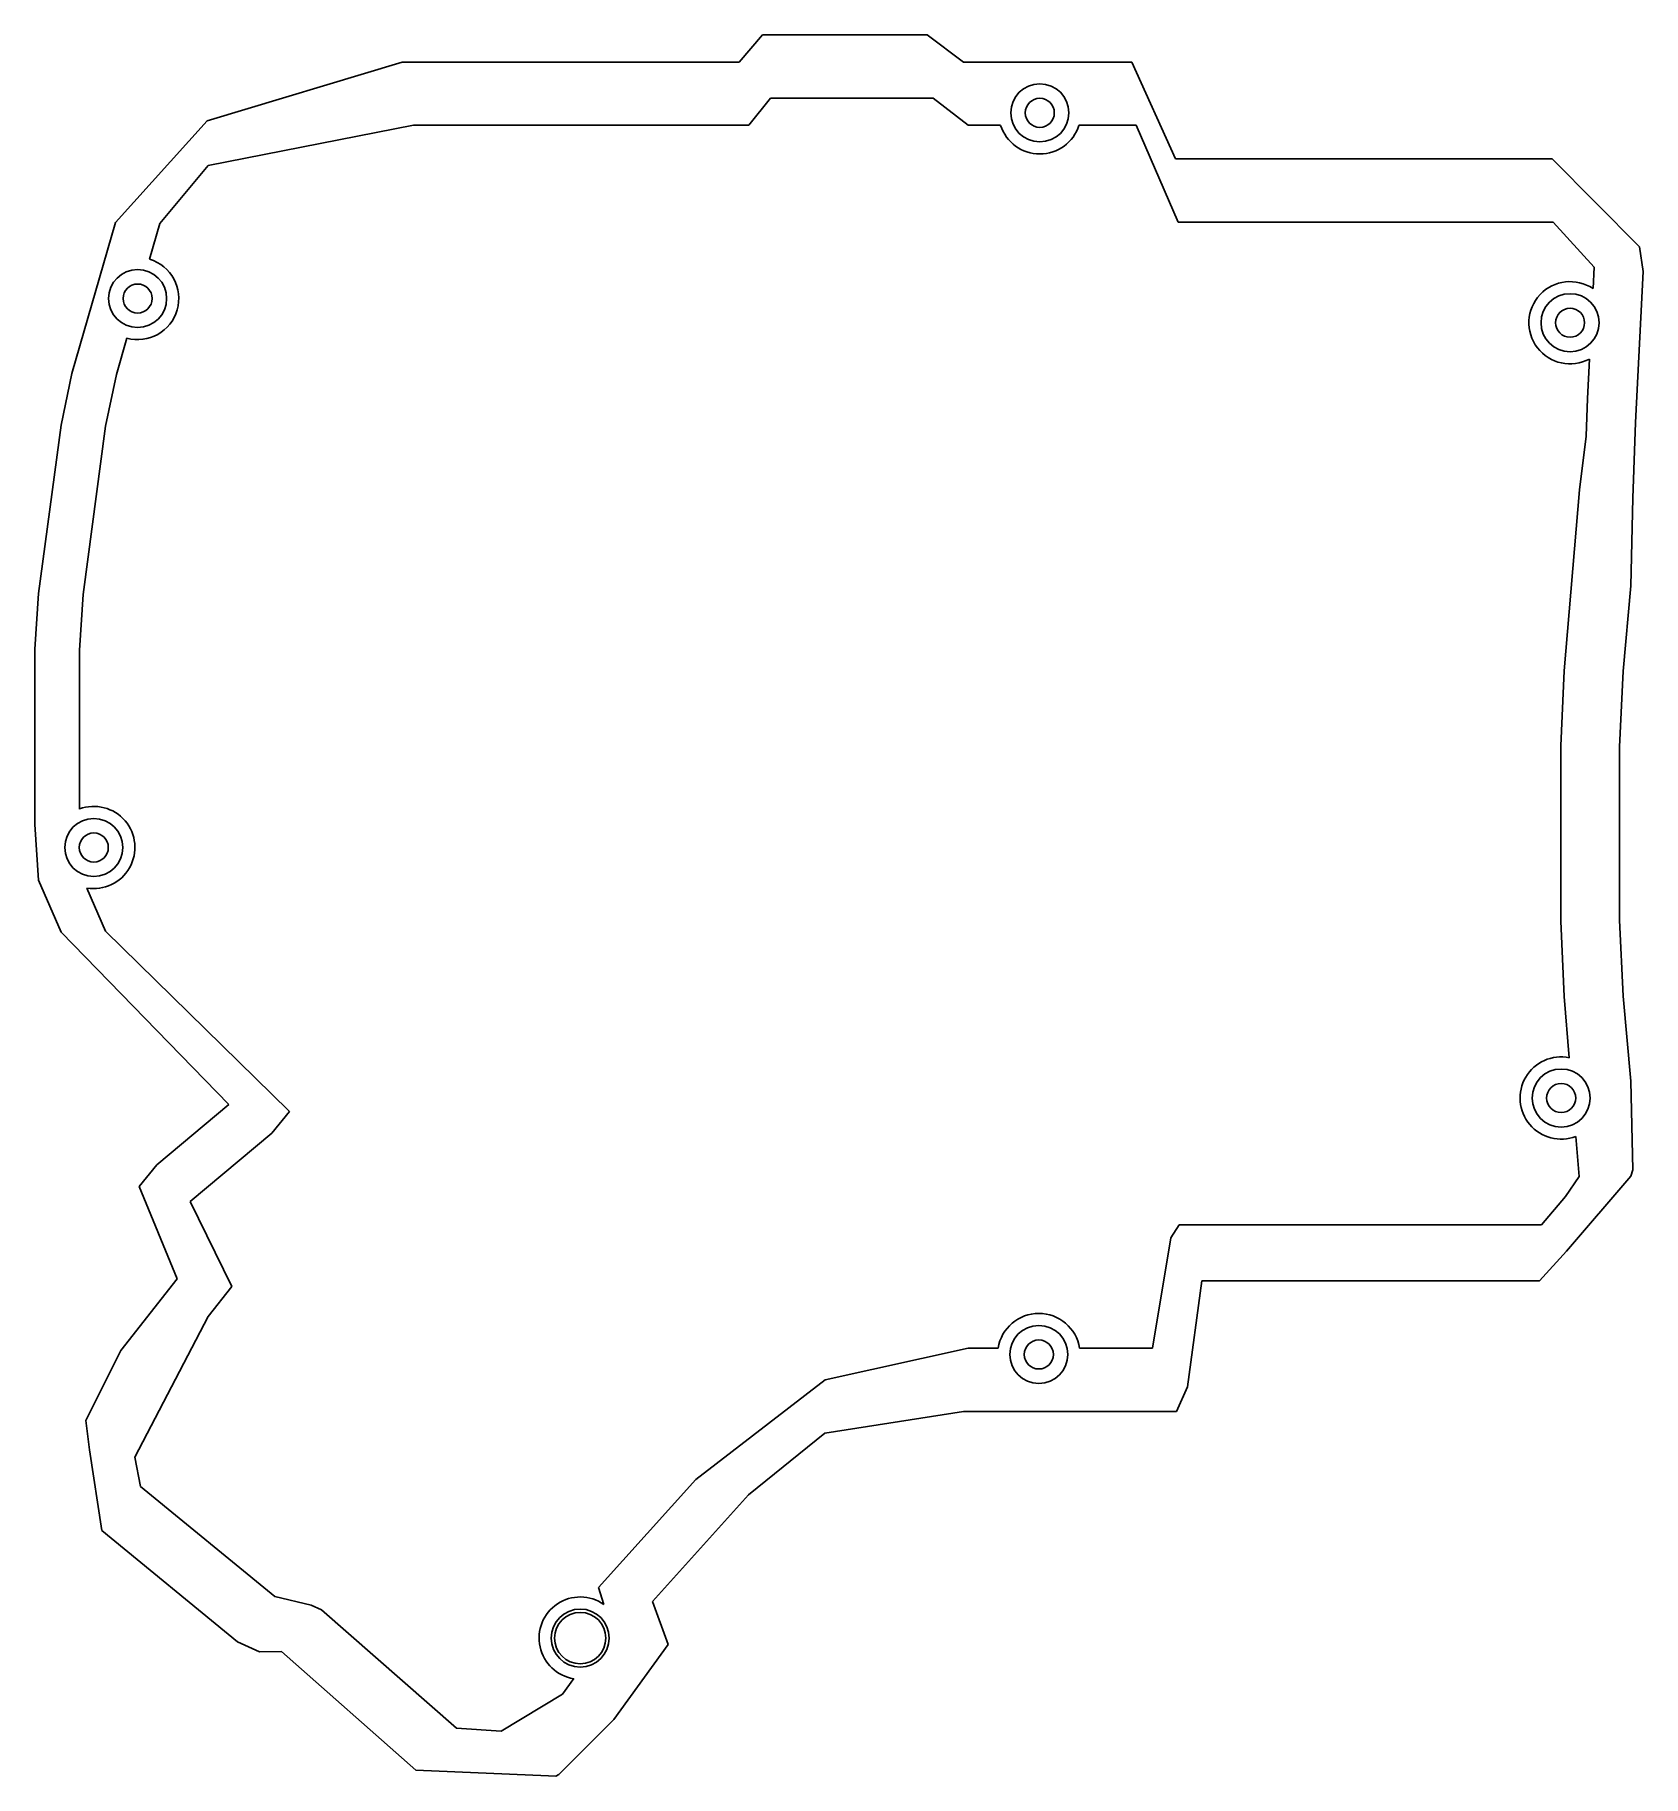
# Model space of a CAD drawing. Header units: millimetres. Extents: x -102 to 64, y -107 to 73.
import ezdxf

# ---------------------------------------------------------------- set-up
doc = ezdxf.new("R2010")
doc.units = ezdxf.units.MM

msp = doc.modelspace()

# ---------------------------------------------------------------- linework, layer by layer
for p, q in [((-29.53, 69.72, -5), (-27.13, 72.54, -5)), ((-29.53, 69.72), (-27.13, 72.54)), ((-29.53, 69.72, -5), (-27.13, 72.54, -5)), ((-29.53, 69.72), (-27.13, 72.54)), ((-27.13, 72.54, -5), (-10.12, 72.54, -5)), ((-27.13, 72.54, -5), (-27.13, 72.54)), ((-27.13, 72.54), (-10.12, 72.54)), ((-27.13, 72.54, -5), (-10.12, 72.54, -5)), ((-27.13, 72.54, -5), (-27.13, 72.54)), ((-27.13, 72.54), (-10.12, 72.54)), ((-6.34, 69.72, -5), (-10.12, 72.54, -5)), ((-6.34, 69.72, -5), (-10.12, 72.54, -5)), ((-10.12, 72.54, -5), (-10.12, 72.54)), ((-6.34, 69.72), (-10.12, 72.54)), ((-10.12, 72.54, -5), (-10.12, 72.54)), ((-6.34, 69.72), (-10.12, 72.54)), ((-64.34, 69.72, -5), (-84.49, 63.64, -5)), ((-64.34, 69.72, -5), (-84.49, 63.64, -5)), ((-64.34, 69.72), (-84.49, 63.64)), ((-64.34, 69.72), (-84.49, 63.64)), ((-64.34, 69.72, -5), (-29.53, 69.72, -5)), ((-64.34, 69.72, -5), (-64.34, 69.72)), ((-64.34, 69.72, -5), (-64.34, 69.72)), ((-64.34, 69.72), (-29.53, 69.72)), ((-64.34, 69.72, -5), (-29.53, 69.72, -5)), ((-64.34, 69.72), (-29.53, 69.72)), ((-29.53, 69.72, -5), (-29.53, 69.72)), ((-29.53, 69.72, -5), (-29.53, 69.72)), ((11.05, 69.72, -5), (-6.34, 69.72, -5)), ((11.05, 69.72, -5), (-6.34, 69.72, -5)), ((-6.34, 69.72, -5), (-6.34, 69.72)), ((11.05, 69.72), (-6.34, 69.72)), ((-6.34, 69.72, -5), (-6.34, 69.72)), ((11.05, 69.72), (-6.34, 69.72)), ((15.56, 59.72, -5), (11.05, 69.72, -5)), ((15.56, 59.72, -5), (11.05, 69.72, -5)), ((11.05, 69.72, -5), (11.05, 69.72)), ((15.56, 59.72), (11.05, 69.72)), ((11.05, 69.72, -5), (11.05, 69.72)), ((15.56, 59.72), (11.05, 69.72)), ((-26.31, 66.01), (-28.54, 63.19)), ((-26.31, 66.01, -2), (-28.54, 63.19, -2)), ((-26.31, 66.01), (-28.54, 63.19)), ((-26.31, 66.01, -2), (-28.54, 63.19, -2)), ((-26.31, 66.01), (-9.49, 66.01)), ((-26.31, 66.01, -2), (-9.49, 66.01, -2)), ((-26.31, 66.01), (-9.49, 66.01)), ((-26.31, 66.01, -2), (-26.31, 66.01)), ((-26.31, 66.01, -2), (-26.31, 66.01)), ((-26.31, 66.01, -2), (-9.49, 66.01, -2)), ((-5.89, 63.19), (-9.49, 66.01)), ((-5.89, 63.19, -2), (-9.49, 66.01, -2)), ((-5.89, 63.19), (-9.49, 66.01)), ((-9.49, 66.01, -2), (-9.49, 66.01)), ((-9.49, 66.01, -2), (-9.49, 66.01)), ((-5.89, 63.19, -2), (-9.49, 66.01, -2)), ((-93.99, 53.14, -5), (-84.49, 63.64, -5)), ((-93.99, 53.14), (-84.49, 63.64)), ((-93.99, 53.14, -5), (-84.49, 63.64, -5)), ((-93.99, 53.14), (-84.49, 63.64)), ((-84.49, 63.64, -5), (-84.49, 63.64)), ((-84.49, 63.64, -5), (-84.49, 63.64)), ((-63.2, 63.19), (-84.39, 59.04)), ((-63.2, 63.19, -2), (-84.39, 59.04, -2)), ((-63.2, 63.19), (-84.39, 59.04)), ((-63.2, 63.19, -2), (-84.39, 59.04, -2)), ((-28.54, 63.19), (-63.2, 63.19)), ((-28.54, 63.19, -2), (-63.2, 63.19, -2)), ((-28.54, 63.19), (-63.2, 63.19)), ((-63.2, 63.19, -2), (-63.2, 63.19)), ((-63.2, 63.19, -2), (-63.2, 63.19)), ((-28.54, 63.19, -2), (-63.2, 63.19, -2)), ((-28.54, 63.19, -2), (-28.54, 63.19)), ((-28.54, 63.19, -2), (-28.54, 63.19)), ((-5.89, 63.19), (-2.52, 63.19)), ((-5.89, 63.19, -2), (-2.52, 63.19, -2)), ((-5.89, 63.19), (-2.52, 63.19)), ((-5.89, 63.19, -2), (-5.89, 63.19)), ((-5.89, 63.19, -2), (-5.89, 63.19)), ((-5.89, 63.19, -2), (-2.52, 63.19, -2)), ((-2.52, 63.19, -2), (-2.52, 63.19)), ((-2.52, 63.19, -2), (-2.52, 63.19)), ((3.03, 64.48, -3.75), (3.03, 64.48)), ((3.03, 64.48, -3.75), (3.03, 64.48)), ((4.53, 64.48, -5), (4.53, 64.48, -3.75)), ((4.53, 64.48, -5), (4.53, 64.48, -3.75)), ((5.57, 63.19), (11.47, 63.19)), ((5.57, 63.19, -2), (11.47, 63.19, -2)), ((5.57, 63.19), (11.47, 63.19)), ((5.57, 63.19, -2), (5.57, 63.19)), ((5.57, 63.19, -2), (5.57, 63.19)), ((5.57, 63.19, -2), (11.47, 63.19, -2)), ((15.83, 53.19), (11.47, 63.19)), ((15.83, 53.19, -2), (11.47, 63.19, -2)), ((15.83, 53.19), (11.47, 63.19)), ((11.47, 63.19, -2), (11.47, 63.19)), ((11.47, 63.19, -2), (11.47, 63.19)), ((15.83, 53.19, -2), (11.47, 63.19, -2)), ((15.56, 59.72, -5), (54.48, 59.72, -5)), ((15.56, 59.72, -5), (15.56, 59.72)), ((15.56, 59.72), (54.48, 59.72)), ((15.56, 59.72, -5), (54.48, 59.72, -5)), ((15.56, 59.72, -5), (15.56, 59.72)), ((15.56, 59.72), (54.48, 59.72)), ((54.48, 59.72, -5), (63.49, 50.63, -5)), ((54.48, 59.72, -5), (54.48, 59.72)), ((54.48, 59.72), (63.49, 50.63)), ((54.48, 59.72, -5), (63.49, 50.63, -5)), ((54.48, 59.72, -5), (54.48, 59.72)), ((54.48, 59.72), (63.49, 50.63)), ((-89.39, 53.04), (-84.39, 59.04)), ((-89.39, 53.04, -2), (-84.39, 59.04, -2)), ((-89.39, 53.04), (-84.39, 59.04)), ((-89.39, 53.04, -2), (-84.39, 59.04, -2)), ((-84.39, 59.04, -2), (-84.39, 59.04)), ((-84.39, 59.04, -2), (-84.39, 59.04)), ((-93.99, 53.14, -5), (-98.49, 37.55, -5)), ((-93.99, 53.14, -5), (-98.49, 37.55, -5)), ((-93.99, 53.14), (-98.49, 37.55)), ((-93.99, 53.14), (-98.49, 37.55)), ((-93.99, 53.14, -5), (-93.99, 53.14)), ((-93.99, 53.14, -5), (-93.99, 53.14)), ((-90.46, 49.36), (-89.39, 53.04)), ((-90.46, 49.36, -2), (-89.39, 53.04, -2)), ((-90.46, 49.36), (-89.39, 53.04)), ((-90.46, 49.36, -2), (-89.39, 53.04, -2)), ((-89.39, 53.04, -2), (-89.39, 53.04)), ((-89.39, 53.04, -2), (-89.39, 53.04)), ((15.83, 53.19), (54.57, 53.19)), ((15.83, 53.19, -2), (54.57, 53.19, -2)), ((15.83, 53.19), (54.57, 53.19)), ((15.83, 53.19, -2), (15.83, 53.19)), ((15.83, 53.19, -2), (15.83, 53.19)), ((15.83, 53.19, -2), (54.57, 53.19, -2)), ((58.8, 48.53), (54.57, 53.19)), ((58.8, 48.53, -2), (54.57, 53.19, -2)), ((58.8, 48.53), (54.57, 53.19)), ((54.57, 53.19, -2), (54.57, 53.19)), ((54.57, 53.19, -2), (54.57, 53.19)), ((58.8, 48.53, -2), (54.57, 53.19, -2)), ((63.87, 48.08, -5), (63.49, 50.63, -5)), ((63.87, 48.08, -5), (63.49, 50.63, -5)), ((63.49, 50.63, -5), (63.49, 50.63)), ((63.87, 48.08), (63.49, 50.63)), ((63.49, 50.63, -5), (63.49, 50.63)), ((63.87, 48.08), (63.49, 50.63)), ((-90.46, 49.36, -2), (-90.46, 49.36)), ((-90.46, 49.36, -2), (-90.46, 49.36)), ((58.69, 46.32), (58.8, 48.53)), ((58.69, 46.32, -2), (58.8, 48.53, -2)), ((58.69, 46.32), (58.8, 48.53)), ((58.69, 46.32, -2), (58.8, 48.53, -2)), ((58.8, 48.53, -2), (58.8, 48.53)), ((58.8, 48.53, -2), (58.8, 48.53)), ((63.87, 48.08, -5), (63.09, 32.49, -5)), ((63.87, 48.08), (63.09, 32.49)), ((63.87, 48.08, -5), (63.09, 32.49, -5)), ((63.87, 48.08), (63.09, 32.49)), ((63.87, 48.08, -5), (63.87, 48.08)), ((63.87, 48.08, -5), (63.87, 48.08)), ((-90.19, 45.29, -3.75), (-90.19, 45.29)), ((-90.19, 45.29, -3.75), (-90.19, 45.29)), ((-88.69, 45.29, -5), (-88.69, 45.29, -3.75)), ((-88.69, 45.29, -5), (-88.69, 45.29, -3.75)), ((58.69, 46.32, -2), (58.69, 46.32)), ((58.69, 46.32, -2), (58.69, 46.32)), ((57.82, 42.79, -3.75), (57.82, 42.79)), ((57.82, 42.79, -3.75), (57.82, 42.79)), ((59.32, 42.79, -5), (59.32, 42.79, -3.75)), ((59.32, 42.79, -5), (59.32, 42.79, -3.75)), ((-93.89, 37.45), (-92.81, 41.19)), ((-93.89, 37.45, -2), (-92.81, 41.19, -2)), ((-93.89, 37.45), (-92.81, 41.19)), ((-93.89, 37.45, -2), (-92.81, 41.19, -2)), ((-92.81, 41.19, -2), (-92.81, 41.19)), ((-92.81, 41.19, -2), (-92.81, 41.19)), ((58.12, 34.95), (58.32, 39.04)), ((58.12, 34.95, -2), (58.32, 39.04, -2)), ((58.12, 34.95), (58.32, 39.04)), ((58.12, 34.95, -2), (58.32, 39.04, -2)), ((58.32, 39.04, -2), (58.32, 39.04)), ((58.32, 39.04, -2), (58.32, 39.04)), ((-98.49, 37.55, -5), (-99.6, 32.19, -5)), ((-98.49, 37.55, -5), (-99.6, 32.19, -5)), ((-98.49, 37.55), (-99.6, 32.19)), ((-98.49, 37.55), (-99.6, 32.19)), ((-98.49, 37.55, -5), (-98.49, 37.55)), ((-98.49, 37.55, -5), (-98.49, 37.55)), ((-95, 32.09), (-93.89, 37.45)), ((-95, 32.09, -2), (-93.89, 37.45, -2)), ((-95, 32.09), (-93.89, 37.45)), ((-95, 32.09, -2), (-93.89, 37.45, -2)), ((-93.89, 37.45, -2), (-93.89, 37.45)), ((-93.89, 37.45, -2), (-93.89, 37.45)), ((58.12, 34.95), (57.98, 31.07)), ((58.12, 34.95, -2), (57.98, 31.07, -2)), ((58.12, 34.95), (57.98, 31.07)), ((58.12, 34.95, -2), (57.98, 31.07, -2)), ((58.12, 34.95, -2), (58.12, 34.95)), ((58.12, 34.95, -2), (58.12, 34.95)), ((63.09, 32.49, -5), (62.81, 24.65, -5)), ((63.09, 32.49), (62.81, 24.65)), ((63.09, 32.49, -5), (62.81, 24.65, -5)), ((63.09, 32.49), (62.81, 24.65)), ((63.09, 32.49, -5), (63.09, 32.49)), ((63.09, 32.49, -5), (63.09, 32.49)), ((-99.6, 32.19, -5), (-101.93, 14.8, -5)), ((-99.6, 32.19, -5), (-101.93, 14.8, -5)), ((-99.6, 32.19), (-101.93, 14.8)), ((-99.6, 32.19), (-101.93, 14.8)), ((-99.6, 32.19, -5), (-99.6, 32.19)), ((-99.6, 32.19, -5), (-99.6, 32.19)), ((-97.33, 14.7), (-95, 32.09)), ((-97.33, 14.7, -2), (-95, 32.09, -2)), ((-97.33, 14.7), (-95, 32.09)), ((-97.33, 14.7, -2), (-95, 32.09, -2)), ((-95, 32.09, -2), (-95, 32.09)), ((-95, 32.09, -2), (-95, 32.09)), ((57.98, 31.07), (57.28, 25.53)), ((57.98, 31.07, -2), (57.28, 25.53, -2)), ((57.98, 31.07), (57.28, 25.53)), ((57.98, 31.07, -2), (57.28, 25.53, -2)), ((57.98, 31.07, -2), (57.98, 31.07)), ((57.98, 31.07, -2), (57.98, 31.07)), ((55.7, 6.83), (57.28, 25.53)), ((55.7, 6.83, -2), (57.28, 25.53, -2)), ((55.7, 6.83), (57.28, 25.53)), ((55.7, 6.83, -2), (57.28, 25.53, -2)), ((57.28, 25.53, -2), (57.28, 25.53)), ((57.28, 25.53, -2), (57.28, 25.53)), ((62.59, 15.6, -5), (62.81, 24.65, -5)), ((62.59, 15.6, -5), (62.81, 24.65, -5)), ((62.59, 15.6), (62.81, 24.65)), ((62.59, 15.6), (62.81, 24.65)), ((62.81, 24.65, -5), (62.81, 24.65)), ((62.81, 24.65, -5), (62.81, 24.65)), ((-102.31, 9.05, -5), (-101.93, 14.8, -5)), ((-102.31, 9.05), (-101.93, 14.8)), ((-102.31, 9.05, -5), (-101.93, 14.8, -5)), ((-102.31, 9.05), (-101.93, 14.8)), ((-101.93, 14.8, -5), (-101.93, 14.8)), ((-101.93, 14.8, -5), (-101.93, 14.8)), ((-97.71, 8.95), (-97.33, 14.7)), ((-97.71, 8.95, -2), (-97.33, 14.7, -2)), ((-97.71, 8.95), (-97.33, 14.7)), ((-97.71, 8.95, -2), (-97.33, 14.7, -2)), ((-97.33, 14.7, -2), (-97.33, 14.7)), ((-97.33, 14.7, -2), (-97.33, 14.7)), ((61.8, 6.79, -5), (62.59, 15.6, -5)), ((61.8, 6.79, -5), (62.59, 15.6, -5)), ((61.8, 6.79), (62.59, 15.6)), ((61.8, 6.79), (62.59, 15.6)), ((62.59, 15.6, -5), (62.59, 15.6)), ((62.59, 15.6, -5), (62.59, 15.6)), ((-102.31, 9.05, -5), (-102.31, -9.05, -5)), ((-102.31, 9.05, -5), (-102.31, 9.05)), ((-102.31, 9.05, -5), (-102.31, -9.05, -5)), ((-102.31, 9.05), (-102.31, -9.05)), ((-102.31, 9.05, -5), (-102.31, 9.05)), ((-102.31, 9.05), (-102.31, -9.05)), ((-97.71, -7.47), (-97.71, 8.95)), ((-97.71, 8.95, -2), (-97.71, 8.95)), ((-97.71, -7.47, -2), (-97.71, 8.95, -2)), ((-97.71, 8.95, -2), (-97.71, 8.95)), ((-97.71, -7.47), (-97.71, 8.95)), ((-97.71, -7.47, -2), (-97.71, 8.95, -2)), ((55.7, 6.83), (55.37, -0.95)), ((55.7, 6.83, -2), (55.37, -0.95, -2)), ((55.7, 6.83), (55.37, -0.95)), ((55.7, 6.83, -2), (55.37, -0.95, -2)), ((55.7, 6.83, -2), (55.7, 6.83)), ((55.7, 6.83, -2), (55.7, 6.83)), ((61.44, -1.05, -5), (61.8, 6.79, -5)), ((61.44, -1.05, -5), (61.8, 6.79, -5)), ((61.44, -1.05), (61.8, 6.79)), ((61.44, -1.05), (61.8, 6.79)), ((61.8, 6.79, -5), (61.8, 6.79)), ((61.8, 6.79, -5), (61.8, 6.79)), ((55.37, -19.05), (55.37, -0.95)), ((55.37, -19.05, -2), (55.37, -0.95, -2)), ((55.37, -19.05), (55.37, -0.95)), ((55.37, -0.95, -2), (55.37, -0.95)), ((55.37, -0.95, -2), (55.37, -0.95)), ((55.37, -19.05, -2), (55.37, -0.95, -2)), ((61.44, -1.05, -5), (61.44, -18.95, -5)), ((61.44, -1.05, -5), (61.44, -1.05)), ((61.44, -1.05), (61.44, -18.95)), ((61.44, -1.05, -5), (61.44, -18.95, -5)), ((61.44, -1.05, -5), (61.44, -1.05)), ((61.44, -1.05), (61.44, -18.95)), ((-97.71, -7.47, -2), (-97.71, -7.47)), ((-97.71, -7.47, -2), (-97.71, -7.47)), ((-102.31, -9.05, -5), (-101.93, -14.8, -5)), ((-102.31, -9.05, -5), (-102.31, -9.05)), ((-102.31, -9.05, -5), (-101.93, -14.8, -5)), ((-102.31, -9.05), (-101.93, -14.8)), ((-102.31, -9.05, -5), (-102.31, -9.05)), ((-102.31, -9.05), (-101.93, -14.8)), ((-94.72, -11.44, -3.75), (-94.72, -11.44)), ((-94.72, -11.44, -3.75), (-94.72, -11.44)), ((-93.22, -11.44, -5), (-93.22, -11.44, -3.75)), ((-93.22, -11.44, -5), (-93.22, -11.44, -3.75)), ((-101.93, -14.8, -5), (-99.6, -20.19, -5)), ((-101.93, -14.8, -5), (-101.93, -14.8)), ((-101.93, -14.8, -5), (-99.6, -20.19, -5)), ((-101.93, -14.8), (-99.6, -20.19)), ((-101.93, -14.8, -5), (-101.93, -14.8)), ((-101.93, -14.8), (-99.6, -20.19)), ((-95, -20.09), (-96.93, -15.63)), ((-96.93, -15.63, -2), (-96.93, -15.63)), ((-95, -20.09, -2), (-96.93, -15.63, -2)), ((-96.93, -15.63, -2), (-96.93, -15.63)), ((-95, -20.09), (-96.93, -15.63)), ((-95, -20.09, -2), (-96.93, -15.63, -2)), ((55.37, -19.05), (55.7, -26.83)), ((55.37, -19.05, -2), (55.7, -26.83, -2)), ((55.37, -19.05), (55.7, -26.83)), ((55.37, -19.05, -2), (55.37, -19.05)), ((55.37, -19.05, -2), (55.37, -19.05)), ((55.37, -19.05, -2), (55.7, -26.83, -2)), ((61.8, -26.79, -5), (61.44, -18.95, -5)), ((61.8, -26.79, -5), (61.44, -18.95, -5)), ((61.44, -18.95, -5), (61.44, -18.95)), ((61.8, -26.79), (61.44, -18.95)), ((61.44, -18.95, -5), (61.44, -18.95)), ((61.8, -26.79), (61.44, -18.95)), ((-99.6, -20.19, -5), (-82.28, -38.01, -5)), ((-99.6, -20.19, -5), (-99.6, -20.19)), ((-99.6, -20.19, -5), (-82.28, -38.01, -5)), ((-99.6, -20.19), (-82.28, -38.01)), ((-99.6, -20.19, -5), (-99.6, -20.19)), ((-99.6, -20.19), (-82.28, -38.01)), ((-76.08, -38.65), (-95, -20.09)), ((-95, -20.09, -2), (-95, -20.09)), ((-76.08, -38.65, -2), (-95, -20.09, -2)), ((-95, -20.09, -2), (-95, -20.09)), ((-76.08, -38.65), (-95, -20.09)), ((-76.08, -38.65, -2), (-95, -20.09, -2)), ((55.7, -26.83), (56.24, -33.16)), ((55.7, -26.83, -2), (56.24, -33.16, -2)), ((55.7, -26.83), (56.24, -33.16)), ((55.7, -26.83, -2), (55.7, -26.83)), ((55.7, -26.83, -2), (55.7, -26.83)), ((55.7, -26.83, -2), (56.24, -33.16, -2)), ((61.8, -26.79, -5), (62.59, -35.6, -5)), ((61.8, -26.79, -5), (61.8, -26.79)), ((61.8, -26.79), (62.59, -35.6)), ((61.8, -26.79, -5), (62.59, -35.6, -5)), ((61.8, -26.79, -5), (61.8, -26.79)), ((61.8, -26.79), (62.59, -35.6)), ((56.24, -33.16, -2), (56.24, -33.16)), ((56.24, -33.16, -2), (56.24, -33.16)), ((62.81, -44.75, -5), (62.59, -35.6, -5)), ((62.81, -44.75, -5), (62.59, -35.6, -5)), ((62.59, -35.6, -5), (62.59, -35.6)), ((62.81, -44.75), (62.59, -35.6)), ((62.59, -35.6, -5), (62.59, -35.6)), ((62.81, -44.75), (62.59, -35.6)), ((56.9, -37.33, -3.75), (56.9, -37.33)), ((56.9, -37.33, -3.75), (56.9, -37.33)), ((58.4, -37.33, -5), (58.4, -37.33, -3.75)), ((58.4, -37.33, -5), (58.4, -37.33, -3.75)), ((-89.7, -44.24, -5), (-82.28, -38.01, -5)), ((-89.7, -44.24), (-82.28, -38.01)), ((-89.7, -44.24, -5), (-82.28, -38.01, -5)), ((-89.7, -44.24), (-82.28, -38.01)), ((-82.28, -38.01, -5), (-82.28, -38.01)), ((-82.28, -38.01, -5), (-82.28, -38.01)), ((-77.84, -40.95), (-76.01, -38.72)), ((-77.84, -40.95, -2), (-76.01, -38.72, -2)), ((-77.84, -40.95), (-76.01, -38.72)), ((-77.84, -40.95, -2), (-76.01, -38.72, -2)), ((-76.01, -38.72), (-76.08, -38.65)), ((-76.08, -38.65, -2), (-76.08, -38.65)), ((-76.01, -38.72, -2), (-76.08, -38.65, -2)), ((-76.08, -38.65, -2), (-76.08, -38.65)), ((-76.01, -38.72), (-76.08, -38.65)), ((-76.01, -38.72, -2), (-76.08, -38.65, -2)), ((-76.01, -38.72, -2), (-76.01, -38.72)), ((-76.01, -38.72, -2), (-76.01, -38.72)), ((-77.84, -40.95), (-86.25, -48.01)), ((-77.84, -40.95, -2), (-86.25, -48.01, -2)), ((-77.84, -40.95), (-86.25, -48.01)), ((-77.84, -40.95, -2), (-86.25, -48.01, -2)), ((-77.84, -40.95, -2), (-77.84, -40.95)), ((-77.84, -40.95, -2), (-77.84, -40.95)), ((56.92, -41.29), (57.27, -45.43)), ((56.92, -41.29, -2), (57.27, -45.43, -2)), ((56.92, -41.29), (57.27, -45.43)), ((56.92, -41.29, -2), (56.92, -41.29)), ((56.92, -41.29, -2), (56.92, -41.29)), ((56.92, -41.29, -2), (57.27, -45.43, -2)), ((-91.53, -46.47, -5), (-89.7, -44.24, -5)), ((-91.53, -46.47), (-89.7, -44.24)), ((-91.53, -46.47, -5), (-89.7, -44.24, -5)), ((-91.53, -46.47), (-89.7, -44.24)), ((-89.7, -44.24, -5), (-89.7, -44.24)), ((-89.7, -44.24, -5), (-89.7, -44.24)), ((62.81, -44.75, -5), (62.59, -45.41, -5)), ((62.81, -44.75), (62.59, -45.41)), ((62.81, -44.75, -5), (62.59, -45.41, -5)), ((62.81, -44.75), (62.59, -45.41)), ((62.81, -44.75, -5), (62.81, -44.75)), ((62.81, -44.75, -5), (62.81, -44.75)), ((-91.53, -46.47, -5), (-87.6, -56, -5)), ((-91.53, -46.47, -5), (-91.53, -46.47)), ((-91.53, -46.47, -5), (-87.6, -56, -5)), ((-91.53, -46.47), (-87.6, -56)), ((-91.53, -46.47, -5), (-91.53, -46.47)), ((-91.53, -46.47), (-87.6, -56)), ((55.85, -47.49), (57.27, -45.43)), ((55.85, -47.49, -2), (57.27, -45.43, -2)), ((55.85, -47.49), (57.27, -45.43)), ((55.85, -47.49, -2), (57.27, -45.43, -2)), ((62.59, -45.41, -5), (55.95, -53.14, -5)), ((62.59, -45.41), (55.95, -53.14)), ((62.59, -45.41, -5), (55.95, -53.14, -5)), ((62.59, -45.41), (55.95, -53.14)), ((57.27, -45.43, -2), (57.27, -45.43)), ((57.27, -45.43, -2), (57.27, -45.43)), ((62.59, -45.41, -5), (62.59, -45.41)), ((62.59, -45.41, -5), (62.59, -45.41)), ((-81.97, -56.82), (-86.25, -48.01)), ((-86.25, -48.01, -2), (-86.25, -48.01)), ((-81.97, -56.82, -2), (-86.25, -48.01, -2)), ((-86.25, -48.01, -2), (-86.25, -48.01)), ((-81.97, -56.82), (-86.25, -48.01)), ((-81.97, -56.82, -2), (-86.25, -48.01, -2)), ((55.85, -47.49), (53.38, -50.45)), ((55.85, -47.49, -2), (53.38, -50.45, -2)), ((55.85, -47.49), (53.38, -50.45)), ((55.85, -47.49, -2), (53.38, -50.45, -2)), ((55.85, -47.49, -2), (55.85, -47.49)), ((55.85, -47.49, -2), (55.85, -47.49)), ((15.07, -51.77), (13.19, -63.19)), ((15.07, -51.77, -2), (13.19, -63.19, -2)), ((15.07, -51.77), (13.19, -63.19)), ((15.07, -51.77, -2), (13.19, -63.19, -2)), ((15.92, -50.45), (15.07, -51.77)), ((15.92, -50.45, -2), (15.07, -51.77, -2)), ((15.92, -50.45), (15.07, -51.77)), ((15.92, -50.45, -2), (15.07, -51.77, -2)), ((15.07, -51.77, -2), (15.07, -51.77)), ((15.07, -51.77, -2), (15.07, -51.77)), ((53.38, -50.45), (15.92, -50.45)), ((15.92, -50.45, -2), (15.92, -50.45)), ((53.38, -50.45, -2), (15.92, -50.45, -2)), ((15.92, -50.45, -2), (15.92, -50.45)), ((53.38, -50.45), (15.92, -50.45)), ((53.38, -50.45, -2), (15.92, -50.45, -2)), ((53.38, -50.45, -2), (53.38, -50.45)), ((53.38, -50.45, -2), (53.38, -50.45)), ((55.95, -53.14, -5), (53.15, -56.21, -5)), ((55.95, -53.14), (53.15, -56.21)), ((55.95, -53.14, -5), (53.15, -56.21, -5)), ((55.95, -53.14), (53.15, -56.21)), ((55.95, -53.14, -5), (55.95, -53.14)), ((55.95, -53.14, -5), (55.95, -53.14)), ((-87.6, -56, -5), (-93.41, -63.43, -5)), ((-87.6, -56, -5), (-93.41, -63.43, -5)), ((-87.6, -56), (-93.41, -63.43)), ((-87.6, -56), (-93.41, -63.43)), ((-87.6, -56, -5), (-87.6, -56)), ((-87.6, -56, -5), (-87.6, -56)), ((-81.97, -56.82), (-84.39, -59.92)), ((-81.97, -56.82, -2), (-84.39, -59.92, -2)), ((-81.97, -56.82), (-84.39, -59.92)), ((-81.97, -56.82, -2), (-84.39, -59.92, -2)), ((-81.97, -56.82, -2), (-81.97, -56.82)), ((-81.97, -56.82, -2), (-81.97, -56.82)), ((16.78, -67.17, -5), (18.26, -56.21, -5)), ((16.78, -67.17, -5), (18.26, -56.21, -5)), ((16.78, -67.17), (18.26, -56.21)), ((16.78, -67.17), (18.26, -56.21)), ((18.26, -56.21, -5), (53.15, -56.21, -5)), ((18.26, -56.21, -5), (18.26, -56.21)), ((18.26, -56.21, -5), (18.26, -56.21)), ((18.26, -56.21, -5), (53.15, -56.21, -5)), ((18.26, -56.21), (53.15, -56.21)), ((18.26, -56.21), (53.15, -56.21)), ((53.15, -56.21, -5), (53.15, -56.21)), ((53.15, -56.21, -5), (53.15, -56.21)), ((-84.39, -59.92), (-91.97, -74.45)), ((-84.39, -59.92, -2), (-91.97, -74.45, -2)), ((-84.39, -59.92), (-91.97, -74.45)), ((-84.39, -59.92, -2), (-91.97, -74.45, -2)), ((-84.39, -59.92, -2), (-84.39, -59.92)), ((-84.39, -59.92, -2), (-84.39, -59.92)), ((-97.04, -70.65, -5), (-93.41, -63.43, -5)), ((-97.04, -70.65), (-93.41, -63.43)), ((-97.04, -70.65, -5), (-93.41, -63.43, -5)), ((-97.04, -70.65), (-93.41, -63.43)), ((-93.41, -63.43, -5), (-93.41, -63.43)), ((-93.41, -63.43, -5), (-93.41, -63.43)), ((-20.65, -66.44), (-5.89, -63.19)), ((-20.65, -66.44, -2), (-5.89, -63.19, -2)), ((-20.65, -66.44), (-5.89, -63.19)), ((-20.65, -66.44, -2), (-5.89, -63.19, -2)), ((-5.89, -63.19), (-2.77, -63.19)), ((-5.89, -63.19, -2), (-5.89, -63.19)), ((-5.89, -63.19, -2), (-2.77, -63.19, -2)), ((-5.89, -63.19, -2), (-5.89, -63.19)), ((-5.89, -63.19), (-2.77, -63.19)), ((-5.89, -63.19, -2), (-2.77, -63.19, -2)), ((-2.77, -63.19, -2), (-2.77, -63.19)), ((-2.77, -63.19, -2), (-2.77, -63.19)), ((2.93, -63.83, -3.75), (2.93, -63.83)), ((2.93, -63.83, -3.75), (2.93, -63.83)), ((4.43, -63.83, -5), (4.43, -63.83, -3.75)), ((4.43, -63.83, -5), (4.43, -63.83, -3.75)), ((5.63, -63.19), (13.19, -63.19)), ((5.63, -63.19, -2), (5.63, -63.19)), ((5.63, -63.19, -2), (13.19, -63.19, -2)), ((5.63, -63.19, -2), (5.63, -63.19)), ((5.63, -63.19), (13.19, -63.19)), ((5.63, -63.19, -2), (13.19, -63.19, -2)), ((13.19, -63.19, -2), (13.19, -63.19)), ((13.19, -63.19, -2), (13.19, -63.19)), ((-20.65, -66.44), (-34.02, -76.76)), ((-20.65, -66.44, -2), (-34.02, -76.76, -2)), ((-20.65, -66.44), (-34.02, -76.76)), ((-20.65, -66.44, -2), (-34.02, -76.76, -2)), ((-20.65, -66.44, -2), (-20.65, -66.44)), ((-20.65, -66.44, -2), (-20.65, -66.44)), ((15.64, -69.72, -5), (16.78, -67.17, -5)), ((15.64, -69.72, -5), (16.78, -67.17, -5)), ((15.64, -69.72), (16.78, -67.17)), ((15.64, -69.72), (16.78, -67.17)), ((16.78, -67.17, -5), (16.78, -67.17)), ((16.78, -67.17, -5), (16.78, -67.17)), ((-20.7, -71.95, -5), (-6.34, -69.72, -5)), ((-20.7, -71.95, -5), (-6.34, -69.72, -5)), ((-20.7, -71.95), (-6.34, -69.72)), ((-20.7, -71.95), (-6.34, -69.72)), ((15.64, -69.72, -5), (-6.34, -69.72, -5)), ((-6.34, -69.72, -5), (-6.34, -69.72)), ((15.64, -69.72), (-6.34, -69.72)), ((-6.34, -69.72, -5), (-6.34, -69.72)), ((15.64, -69.72, -5), (-6.34, -69.72, -5)), ((15.64, -69.72), (-6.34, -69.72)), ((15.64, -69.72, -5), (15.64, -69.72)), ((15.64, -69.72, -5), (15.64, -69.72)), ((-97.04, -70.65, -5), (-96.67, -73.68, -5)), ((-97.04, -70.65, -5), (-97.04, -70.65)), ((-97.04, -70.65, -5), (-96.67, -73.68, -5)), ((-97.04, -70.65), (-96.67, -73.68)), ((-97.04, -70.65, -5), (-97.04, -70.65)), ((-97.04, -70.65), (-96.67, -73.68)), ((-28.56, -78.33, -5), (-20.7, -71.95, -5)), ((-28.56, -78.33, -5), (-20.7, -71.95, -5)), ((-28.56, -78.33), (-20.7, -71.95)), ((-28.56, -78.33), (-20.7, -71.95)), ((-20.7, -71.95, -5), (-20.7, -71.95)), ((-20.7, -71.95, -5), (-20.7, -71.95)), ((-96.67, -73.68, -5), (-95.38, -82.02, -5)), ((-96.67, -73.68, -5), (-96.67, -73.68)), ((-96.67, -73.68, -5), (-95.38, -82.02, -5)), ((-96.67, -73.68), (-95.38, -82.02)), ((-96.67, -73.68, -5), (-96.67, -73.68)), ((-96.67, -73.68), (-95.38, -82.02)), ((-91.97, -74.45), (-91.4, -77.47)), ((-91.97, -74.45, -2), (-91.97, -74.45)), ((-91.97, -74.45, -2), (-91.4, -77.47, -2)), ((-91.97, -74.45, -2), (-91.97, -74.45)), ((-91.97, -74.45), (-91.4, -77.47)), ((-91.97, -74.45, -2), (-91.4, -77.47, -2)), ((-34.02, -76.76), (-44.06, -87.91)), ((-34.02, -76.76, -2), (-44.06, -87.91, -2)), ((-34.02, -76.76), (-44.06, -87.91)), ((-34.02, -76.76, -2), (-44.06, -87.91, -2)), ((-34.02, -76.76, -2), (-34.02, -76.76)), ((-34.02, -76.76, -2), (-34.02, -76.76)), ((-91.4, -77.47), (-77.52, -88.84)), ((-91.4, -77.47, -2), (-91.4, -77.47)), ((-91.4, -77.47, -2), (-77.52, -88.84, -2)), ((-91.4, -77.47, -2), (-91.4, -77.47)), ((-91.4, -77.47), (-77.52, -88.84)), ((-91.4, -77.47, -2), (-77.52, -88.84, -2)), ((-38.49, -89.36, -5), (-28.56, -78.33, -5)), ((-38.49, -89.36, -5), (-28.56, -78.33, -5)), ((-38.49, -89.36), (-28.56, -78.33)), ((-38.49, -89.36), (-28.56, -78.33)), ((-28.56, -78.33, -5), (-28.56, -78.33)), ((-28.56, -78.33, -5), (-28.56, -78.33)), ((-95.38, -82.02, -5), (-81.37, -93.53, -5)), ((-95.38, -82.02, -5), (-95.38, -82.02)), ((-95.38, -82.02, -5), (-81.37, -93.53, -5)), ((-95.38, -82.02), (-81.37, -93.53)), ((-95.38, -82.02, -5), (-95.38, -82.02)), ((-95.38, -82.02), (-81.37, -93.53)), ((-43.52, -89.66), (-44.06, -87.91)), ((-43.52, -89.66, -2), (-44.06, -87.91, -2)), ((-43.52, -89.66), (-44.06, -87.91)), ((-44.06, -87.91, -2), (-44.06, -87.91)), ((-44.06, -87.91, -2), (-44.06, -87.91)), ((-43.52, -89.66, -2), (-44.06, -87.91, -2)), ((-77.52, -88.84), (-73.75, -89.74)), ((-77.52, -88.84, -2), (-77.52, -88.84)), ((-77.52, -88.84, -2), (-73.75, -89.74, -2)), ((-77.52, -88.84, -2), (-77.52, -88.84)), ((-77.52, -88.84), (-73.75, -89.74)), ((-77.52, -88.84, -2), (-73.75, -89.74, -2)), ((-73.75, -89.74), (-72.7, -90.23)), ((-73.75, -89.74, -2), (-73.75, -89.74)), ((-73.75, -89.74, -2), (-72.7, -90.23, -2)), ((-73.75, -89.74, -2), (-73.75, -89.74)), ((-73.75, -89.74), (-72.7, -90.23)), ((-73.75, -89.74, -2), (-72.7, -90.23, -2)), ((-43.52, -89.66, -2), (-43.52, -89.66)), ((-43.52, -89.66, -2), (-43.52, -89.66)), ((-38.49, -89.36, -5), (-36.86, -93.79, -5)), ((-38.49, -89.36, -5), (-38.49, -89.36)), ((-38.49, -89.36), (-36.86, -93.79)), ((-38.49, -89.36, -5), (-36.86, -93.79, -5)), ((-38.49, -89.36, -5), (-38.49, -89.36)), ((-38.49, -89.36), (-36.86, -93.79)), ((-58.75, -102.44), (-72.7, -90.23)), ((-72.7, -90.23, -2), (-72.7, -90.23)), ((-58.75, -102.44, -2), (-72.7, -90.23, -2)), ((-72.7, -90.23, -2), (-72.7, -90.23)), ((-58.75, -102.44), (-72.7, -90.23)), ((-58.75, -102.44, -2), (-72.7, -90.23, -2)), ((-79.1, -94.55, -5), (-81.37, -93.53, -5)), ((-79.1, -94.55), (-81.37, -93.53)), ((-81.37, -93.53, -5), (-81.37, -93.53)), ((-79.1, -94.55, -5), (-81.37, -93.53, -5)), ((-81.37, -93.53, -5), (-81.37, -93.53)), ((-79.1, -94.55), (-81.37, -93.53)), ((-43.31, -93.14, -3.75), (-43.31, -93.14)), ((-43.31, -93.14, -3.75), (-43.31, -93.14)), ((-42.96, -93.14, -5), (-42.96, -93.14, -3.75)), ((-42.96, -93.14, -5), (-42.96, -93.14, -3.75)), ((-79.1, -94.55, -5), (-76.82, -94.51, -5)), ((-79.1, -94.55, -5), (-76.82, -94.51, -5)), ((-79.1, -94.55), (-76.82, -94.51)), ((-79.1, -94.55), (-76.82, -94.51)), ((-79.1, -94.55, -5), (-79.1, -94.55)), ((-79.1, -94.55, -5), (-79.1, -94.55)), ((-76.82, -94.51, -5), (-62.93, -106.78, -5)), ((-76.82, -94.51, -5), (-76.82, -94.51)), ((-76.82, -94.51, -5), (-62.93, -106.78, -5)), ((-76.82, -94.51), (-62.93, -106.78)), ((-76.82, -94.51, -5), (-76.82, -94.51)), ((-76.82, -94.51), (-62.93, -106.78)), ((-36.86, -93.79, -5), (-42.5, -101.56, -5)), ((-36.86, -93.79), (-42.5, -101.56)), ((-36.86, -93.79, -5), (-42.5, -101.56, -5)), ((-36.86, -93.79), (-42.5, -101.56)), ((-36.86, -93.79, -5), (-36.86, -93.79)), ((-36.86, -93.79, -5), (-36.86, -93.79)), ((-47.8, -98.94), (-54.14, -102.77)), ((-47.8, -98.94, -2), (-54.14, -102.77, -2)), ((-47.8, -98.94), (-54.14, -102.77)), ((-47.8, -98.94, -2), (-54.14, -102.77, -2)), ((-46.63, -97.33), (-47.8, -98.94)), ((-46.63, -97.33, -2), (-47.8, -98.94, -2)), ((-46.63, -97.33), (-47.8, -98.94)), ((-46.63, -97.33, -2), (-47.8, -98.94, -2)), ((-47.8, -98.94, -2), (-47.8, -98.94)), ((-47.8, -98.94, -2), (-47.8, -98.94)), ((-46.63, -97.33, -2), (-46.63, -97.33)), ((-46.63, -97.33, -2), (-46.63, -97.33)), ((-54.14, -102.77), (-58.75, -102.44)), ((-58.75, -102.44, -2), (-58.75, -102.44)), ((-54.14, -102.77, -2), (-58.75, -102.44, -2)), ((-58.75, -102.44, -2), (-58.75, -102.44)), ((-54.14, -102.77), (-58.75, -102.44)), ((-54.14, -102.77, -2), (-58.75, -102.44, -2)), ((-48.17, -107.25, -5), (-42.5, -101.56, -5)), ((-48.17, -107.25, -5), (-42.5, -101.56, -5)), ((-48.17, -107.25), (-42.5, -101.56)), ((-48.17, -107.25), (-42.5, -101.56)), ((-42.5, -101.56, -5), (-42.5, -101.56)), ((-42.5, -101.56, -5), (-42.5, -101.56)), ((-54.14, -102.77, -2), (-54.14, -102.77)), ((-54.14, -102.77, -2), (-54.14, -102.77)), ((-49.25, -107.36, -5), (-62.93, -106.78, -5)), ((-49.25, -107.36), (-62.93, -106.78)), ((-62.93, -106.78, -5), (-62.93, -106.78)), ((-49.25, -107.36, -5), (-62.93, -106.78, -5)), ((-62.93, -106.78, -5), (-62.93, -106.78)), ((-49.25, -107.36), (-62.93, -106.78)), ((-49.25, -107.36, -5), (-48.49, -107.41, -5)), ((-49.25, -107.36, -5), (-49.25, -107.36)), ((-49.25, -107.36, -5), (-48.49, -107.41, -5)), ((-49.25, -107.36), (-48.49, -107.41)), ((-49.25, -107.36, -5), (-49.25, -107.36)), ((-49.25, -107.36), (-48.49, -107.41)), ((-48.49, -107.41, -5), (-48.17, -107.25, -5)), ((-48.49, -107.41, -5), (-48.17, -107.25, -5)), ((-48.49, -107.41), (-48.17, -107.25)), ((-48.49, -107.41), (-48.17, -107.25)), ((-48.49, -107.41, -5), (-48.49, -107.41)), ((-48.49, -107.41, -5), (-48.49, -107.41)), ((-48.17, -107.25, -5), (-48.17, -107.25)), ((-48.17, -107.25, -5), (-48.17, -107.25))]:
    msp.add_line(p, q)
for centre, radius in [((1.53, 64.48, -5), 3), ((1.53, 64.48, -5), 3), ((1.53, 64.48, -3.75), 3), ((1.53, 64.48, -3.75), 3), ((1.53, 64.48), 1.5), ((1.53, 64.48, -3.75), 1.5), ((1.53, 64.48, -3.75), 1.5), ((1.53, 64.48), 1.5), ((-91.69, 45.29, -5), 3), ((-91.69, 45.29, -5), 3), ((-91.69, 45.29, -3.75), 3), ((-91.69, 45.29, -3.75), 3), ((-91.69, 45.29), 1.5), ((-91.69, 45.29, -3.75), 1.5), ((-91.69, 45.29, -3.75), 1.5), ((-91.69, 45.29), 1.5), ((56.32, 42.79, -5), 3), ((56.32, 42.79, -5), 3), ((56.32, 42.79, -3.75), 3), ((56.32, 42.79, -3.75), 3), ((56.32, 42.79), 1.5), ((56.32, 42.79, -3.75), 1.5), ((56.32, 42.79, -3.75), 1.5), ((56.32, 42.79), 1.5), ((-96.22, -11.44, -5), 3), ((-96.22, -11.44, -5), 3), ((-96.22, -11.44, -3.75), 3), ((-96.22, -11.44, -3.75), 3), ((-96.22, -11.44), 1.5), ((-96.22, -11.44, -3.75), 1.5), ((-96.22, -11.44, -3.75), 1.5), ((-96.22, -11.44), 1.5), ((55.4, -37.33, -5), 3), ((55.4, -37.33, -5), 3), ((55.4, -37.33, -3.75), 3), ((55.4, -37.33, -3.75), 3), ((55.4, -37.33), 1.5), ((55.4, -37.33, -3.75), 1.5), ((55.4, -37.33, -3.75), 1.5), ((55.4, -37.33), 1.5), ((1.43, -63.83, -5), 3), ((1.43, -63.83, -5), 3), ((1.43, -63.83, -3.75), 3), ((1.43, -63.83, -3.75), 3), ((1.43, -63.83), 1.5), ((1.43, -63.83, -3.75), 1.5), ((1.43, -63.83, -3.75), 1.5), ((1.43, -63.83), 1.5), ((-45.96, -93.14, -5), 3), ((-45.96, -93.14, -5), 3), ((-45.96, -93.14, -3.75), 3), ((-45.96, -93.14, -3.75), 3), ((-45.96, -93.14), 2.65), ((-45.96, -93.14, -3.75), 2.65), ((-45.96, -93.14, -3.75), 2.65), ((-45.96, -93.14), 2.65)]:
    msp.add_circle(centre, radius)
for centre, start, end in [((1.53, 64.48), 197.73, 342.27), ((1.53, 64.48, -2), 197.73, 342.27), ((1.53, 64.48), 197.73, 342.27), ((1.53, 64.48, -2), 197.73, 342.27), ((-91.69, 45.29), 254.7325, 433.0633), ((-91.69, 45.29, -2), 254.7325, 433.0633), ((-91.69, 45.29), 254.7325, 433.0633), ((-91.69, 45.29, -2), 254.7325, 433.0633), ((56.32, 42.79), 56.1202, 298.1185), ((56.32, 42.79, -2), 56.1202, 298.1185), ((56.32, 42.79), 56.1202, 298.1185), ((56.32, 42.79, -2), 56.1202, 298.1185), ((-96.22, -11.44), 260.3689, 470.5702), ((-96.22, -11.44, -2), 260.3689, 470.5702), ((-96.22, -11.44), 260.3689, 470.5702), ((-96.22, -11.44, -2), 260.3689, 470.5702), ((55.4, -37.33), 78.6292, 291.0001), ((55.4, -37.33, -2), 78.6292, 291.0001), ((55.4, -37.33), 78.6292, 291.0001), ((55.4, -37.33, -2), 78.6292, 291.0001), ((1.43, -63.83), 8.7257, 171.2743), ((1.43, -63.83, -2), 8.7257, 171.2743), ((1.43, -63.83), 8.7257, 171.2743), ((1.43, -63.83, -2), 8.7257, 171.2743), ((-45.96, -93.14), 55.0258, 260.8746), ((-45.96, -93.14, -2), 55.0258, 260.8746), ((-45.96, -93.14), 55.0258, 260.8746), ((-45.96, -93.14, -2), 55.0258, 260.8746)]:
    msp.add_arc(centre, 4.25, start, end)

doc.saveas('drawing.dxf')
